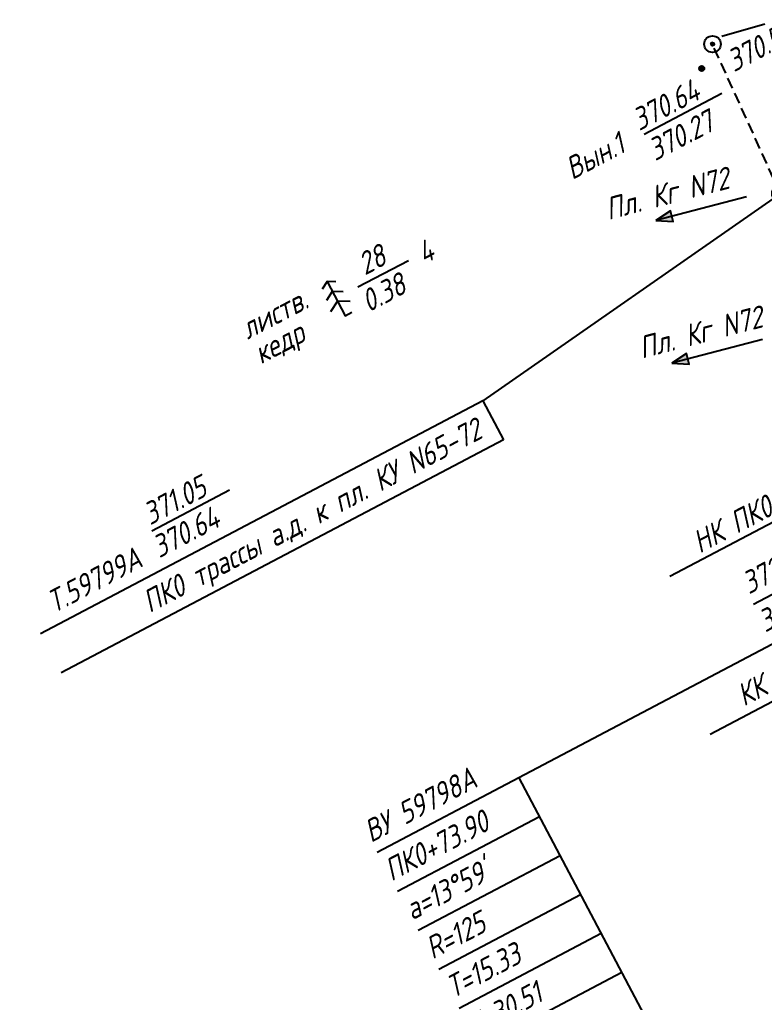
# Model space of a CAD drawing. Extents: x 1519576 to 1520221, y 2185176 to 2185962.
# Drawn here: x 1519632 to 1519767.1, y 2185695.7 to 2185874 of the extents above; entities that cross this region are included whole.
import ezdxf
from ezdxf.enums import TextEntityAlignment as Align

# ---------------------------------------------------------------- set-up
doc = ezdxf.new("R2010")
doc.units = 0
doc.linetypes.add('ИИHidden', pattern=[3, 2, -1])
for name, color, linetype, lineweight in [('ИИ_ГЕОПУНКТ_025', 7, 'Continuous', 25), ('ИИ_ОТМЕТКА_025', 7, 'Continuous', 25), ('ИИ_ПИКЕТАЖ_025', 7, 'Continuous', 25), ('ИИ_РЕЛЬЕФ_025', 34, 'Continuous', 25), ('ИИ_ТЕКСТ_025', 7, 'Continuous', 25), ('ИИ_ТРАССА_АД_025', 1, 'Continuous', 25), ('ИИ_УГОДЬЯ_025', 7, 'Continuous', 25)]:
    doc.layers.add(name, color=color, linetype=linetype, lineweight=lineweight)
doc.styles.add('VNIPISIMPLEXCUR', font='simplex.shx', dxfattribs={"width": 0.8, "oblique": 15})

# ---------------------------------------------------------------- blocks, each defined once
blk = doc.blocks.new('PICKET')
at = {"color": 0, "linetype": 'Continuous', "lineweight": 25}
for p, q in [((-0.23, 0), (0.23, 0)), ((0, 0.23), (0, -0.23))]:
    blk.add_line(p, q, dxfattribs=at)
blk.add_circle((0, 0), 0.23, dxfattribs=at)
at = {"color": 0, "linetype": 'Continuous', "style": 'VNIPISIMPLEXCUR', "oblique": 15, "width": 0.8}
blk.add_attdef('OTMETKA', (1.25, 0.3), '', height=2, dxfattribs=at)
at = {"color": 8, "linetype": 'Continuous', "style": 'VNIPISIMPLEXCUR', "oblique": 15, "width": 0.8, "flags": 1}
blk.add_attdef('NOMER', (1.25, -2.7), '', height=2, dxfattribs=at)
blk = doc.blocks.new('ИИ15008')
at = {"linetype": 'Continuous', "lineweight": 25}
blk.add_hatch(color=0, dxfattribs=at).paths.add_polyline_path([(0, 0), (1.5, -0.5), (1.5, 0.5)])
at = {"color": 0, "linetype": 'Continuous', "lineweight": 25}
blk.add_lwpolyline([(0, 0), (1.5, -0.5), (1.5, 0.5)], close=True, dxfattribs=at)
blk.add_lwpolyline([(8.5, 0), (0, 0)], dxfattribs=at)
blk = doc.blocks.new('ИИ053672А')
at = {"color": 0, "linetype": 'Continuous'}
for points in [[(0.7, 3.096), (0, 3.5), (-0.7, 3.096)], [(0, 3.5), (0, 0), (0.7, 0)], [(0.85, 2.009), (0, 2.5), (-0.85, 2.009)], [(1, 0.923), (0, 1.5), (-1, 0.923)]]:
    blk.add_lwpolyline(points, dxfattribs=at)
at = {"color": 0, "linetype": 'Continuous', "style": 'VNIPISIMPLEXCUR', "oblique": 15, "width": 0.8}
blk.add_attdef('RACE1', text='', height=2, dxfattribs=at).set_placement((-2, 2.25), align=Align.RIGHT)
blk.add_attdef('HEIGHT', (2, 2.25), '', height=2, dxfattribs=at)
blk.add_attdef('DISTANCE', text='', height=2, dxfattribs=at).set_placement((8.5, 1.75), align=Align.MIDDLE_LEFT)
blk.add_attdef('RACE2', text='', height=2, dxfattribs=at).set_placement((-2, 1.25), align=Align.TOP_RIGHT)
blk.add_attdef('THICKNESS', text='', height=2, dxfattribs=at).set_placement((2, 1.25), align=Align.TOP_LEFT)
blk = doc.blocks.new('ИИ050052Р')
at = {"linetype": 'Continuous', "lineweight": 25}
h = blk.add_hatch(color=0, dxfattribs=at)
edge = h.paths.add_edge_path()
edge.add_arc((0, 0), 0.15, 0, 360)
at = {"color": 0, "linetype": 'Continuous', "lineweight": 25}
for radius in [0.75, 0.15]:
    blk.add_circle((0, 0), radius, dxfattribs=at)
at = {"color": 0, "linetype": 'Continuous', "style": 'VNIPISIMPLEXCUR', "oblique": 15, "width": 0.8}
for tag, p in [('CENTRE', (1.45, 0.7)), ('HEIGHT', (1.45, -2.7))]:
    blk.add_attdef(tag, p, '', height=2, dxfattribs=at)
for tag, p in [('NUMBER', (-2, -1)), ('STATIONING', (-2, -4.4)), ('ALPHA', (-2, -7.8))]:
    blk.add_attdef(tag, text='', height=2, dxfattribs=at).set_placement(p, align=Align.RIGHT)
at = {"color": 253, "linetype": 'Continuous', "style": 'VNIPISIMPLEXCUR', "oblique": 15, "width": 0.8, "flags": 1}
blk.add_attdef('NOTE', text='', height=1.6, dxfattribs=at).set_placement((-2, -10.8), align=Align.RIGHT)
blk = doc.blocks.new('ИИ15003')
at = {"linetype": 'Continuous'}
h = blk.add_hatch(color=0, dxfattribs=at)
edge = h.paths.add_edge_path()
edge.add_arc((0, 0), 0.15, 0, 360)
at = {"color": 0, "linetype": 'Continuous'}
for radius in [0.75, 0.15]:
    blk.add_circle((0, 0), radius, dxfattribs=at)
at = {"color": 0, "style": 'VNIPISIMPLEXCUR', "oblique": 15, "width": 0.8}
for tag, p in [('NUMBER', (1.75, -1)), ('CENTRE', (1.75, -5)), ('HEIGHT', (1.75, -9)), ('STATIONING', (1.75, -13)), ('ALPHA', (1.75, -17)), ('RADIUS', (1.75, -21)), ('TANGENT', (1.75, -25)), ('CURVE', (1.75, -29)), ('BISECTOR', (1.75, -33)), ('INCREMENT', (1.75, -37)), ('COMPOUND_TANGENT', (1.75, -41)), ('COMPOUND_CURVE', (1.75, -45)), ('COMPOUND_BISECTOR', (1.75, -49)), ('COMPOUND_INCR', (1.75, -53)), ('CURVE_LENGTH', (1.75, -57)), ('TANGENT_INCR', (1.75, -61)), ('RADIUS_INCR', (1.75, -65))]:
    blk.add_attdef(tag, p, '', height=2, dxfattribs=at)
at = {"color": 253, "style": 'VNIPISIMPLEXCUR', "oblique": 15, "width": 0.8, "flags": 1}
blk.add_attdef('NOTE', text='', height=1.6, dxfattribs=at).set_placement((-1.75, -0.8), align=Align.RIGHT)
blk = doc.blocks.new('ИИ15004')
at = {"color": 0, "linetype": 'Continuous', "lineweight": 25}
for points in [[(-1.5, 1.5), (1.5, 1.5)], [(0, 0), (0, 1.5)]]:
    blk.add_lwpolyline(points, dxfattribs=at)
at = {"color": 0, "style": 'VNIPISIMPLEXCUR', "oblique": 15, "width": 0.8}
blk.add_attdef('STATIONING', (1, 2.5), '', height=2, rotation=90, dxfattribs=at)
at = {"color": 7, "style": 'VNIPISIMPLEXCUR', "oblique": 15, "width": 0.8}
blk.add_attdef('HEIGHT', text='', height=2, dxfattribs=at).set_placement((0, -1.3), align=Align.TOP_CENTER)
blk = doc.blocks.new('*U41')
at = {"color": 0, "linetype": 'ByBlock', "lineweight": -2}
for points in [[(-36.771, 0), (-51.317, 0)], [(-36.771, 0), (-36.771, -28)], [(0, 0), (-36.771, 0)], [(-36.771, -4), (-51.317, -4)], [(-36.771, -8), (-51.317, -8)], [(-36.771, -12), (-51.317, -12)], [(-36.771, -16), (-51.317, -16)], [(-36.771, -20), (-51.317, -20)], [(-36.771, -24), (-51.317, -24)], [(-36.771, -28), (-51.317, -28)]]:
    blk.add_lwpolyline(points, dxfattribs=at)
blk = doc.blocks.new('*U50')
at = {"color": 0, "linetype": 'ByBlock', "lineweight": -2}
for points in [[(0, 0), (-32.651, -4.067)], [(-32.651, -4.067), (-77.996, -4.067)], [(-32.651, -4.067), (-32.651, -8.067)], [(-32.651, -8.067), (-77.996, -8.067)]]:
    blk.add_lwpolyline(points, dxfattribs=at)

msp = doc.modelspace()

# ---------------------------------------------------------------- linework, layer by layer
at = {"layer": 'ИИ_ГЕОПУНКТ_025'}
for points in [[(1519745.298, 2185853.279), (1519759.413, 2185860.716)], [(1519655.985, 2185781.264), (1519670.099, 2185788.701)], [(1519765.139, 2185767.95), (1519779.512, 2185775.523)]]:
    msp.add_lwpolyline(points, dxfattribs=at)
at = {"layer": 'ИИ_ПИКЕТАЖ_025', "color": 1}
for points in [[(1519784.01, 2185785.604), (1519781.831, 2185789.739), (1519749.993, 2185772.963)], [(1519757.314, 2185744.353), (1519790.031, 2185761.591), (1519794.816, 2185757.157)]]:
    msp.add_lwpolyline(points, dxfattribs=at)
at = {"layer": 'ИИ_РЕЛЬЕФ_025', "elevation": 370.5}
msp.add_lwpolyline([(1519767.197, 2185873.231), (1519759.428, 2185870.997)], dxfattribs=at)
at = {"layer": 'ИИ_ТРАССА_АД_025', "color": 1, "linetype": 'ИИHidden', "flags": 128}
msp.add_lwpolyline([(1519770.029, 2185842.478), (1519757.719, 2185869.598), (1519757.536, 2185870.001)], dxfattribs=at)
at = {"layer": 'ИИ_УГОДЬЯ_025'}
msp.add_lwpolyline([(1519693.396, 2185825.515), (1519702.542, 2185830.334)], dxfattribs=at)

# ---------------------------------------------------------------- block references
at = {"layer": 'ИИ_ГЕОПУНКТ_025'}
ref = msp.add_blockref('ИИ050052Р', (1519757.719, 2185869.598, 370.27), dxfattribs=dict(at, xscale=2, yscale=2, zscale=2, rotation=27.78444444444445))
ref.add_attrib('NUMBER', 'Вын.1', dxfattribs={"layer": '0', "color": 0, "linetype": 'Continuous', "height": 4, "rotation": 27.78444, "style": 'VNIPISIMPLEXCUR', "oblique": 15, "width": 0.8}).set_placement((1519742.166, 2185850.116), align=Align.RIGHT)
ref.add_attrib('CENTRE', '370.64', (1519744.413, 2185853.764), dxfattribs={"layer": '0', "color": 0, "linetype": 'Continuous', "height": 4, "rotation": 27.78444, "style": 'VNIPISIMPLEXCUR', "oblique": 15, "width": 0.8})
ref.add_attrib('HEIGHT', '370.27', (1519747.293, 2185848.296), dxfattribs={"layer": '0', "color": 0, "linetype": 'Continuous', "height": 4, "rotation": 27.78444, "style": 'VNIPISIMPLEXCUR', "oblique": 15, "width": 0.8})
ref = msp.add_blockref('ИИ050052Р', (1519770.029, 2185842.478, 370.64), dxfattribs=dict(at, xscale=2, yscale=2, zscale=2, rotation=27.78444444444445))
ref.add_attrib('NUMBER', 'Т.59799А', dxfattribs={"layer": '0', "color": 0, "linetype": 'Continuous', "height": 4, "rotation": 27.78444, "style": 'VNIPISIMPLEXCUR', "oblique": 15, "width": 0.8}).set_placement((1519654.595, 2185774.847), align=Align.RIGHT)
ref.add_attrib('CENTRE', '371.05', (1519655.669, 2185782.185), dxfattribs={"layer": '0', "color": 0, "linetype": 'Continuous', "height": 4, "rotation": 27.78444, "style": 'VNIPISIMPLEXCUR', "oblique": 15, "width": 0.8})
ref.add_attrib('HEIGHT', '370.64', (1519657.312, 2185776.206), dxfattribs={"layer": '0', "color": 0, "linetype": 'Continuous', "height": 4, "rotation": 27.78444, "style": 'VNIPISIMPLEXCUR', "oblique": 15, "width": 0.8})
ref.add_attrib('STATIONING', 'ПК0 трассы а.д. к пл. КУ N65-72', dxfattribs={"layer": '0', "color": 0, "linetype": 'Continuous', "height": 4, "rotation": 27.78444, "style": 'VNIPISIMPLEXCUR', "oblique": 15, "width": 0.8}).set_placement((1519716.242, 2185798.211), align=Align.RIGHT)
at = {"layer": 'ИИ_ГЕОПУНКТ_025', "xscale": 2, "yscale": 2, "zscale": 2}
for name, p, rotation in [('*U50', (1519770.029, 2185842.478, 370.64), 27.78431639694339), ('*U41', (1519787.669, 2185770.718), 27.78444444444445)]:
    msp.add_blockref(name, p, dxfattribs=dict(at, rotation=rotation))
at = {"layer": 'ИИ_ГЕОПУНКТ_025'}
ref = msp.add_blockref('ИИ15003', (1519787.669, 2185770.718), dxfattribs=dict(at, xscale=2, yscale=2, zscale=2, rotation=27.78444444444445))
ref.add_attrib('NUMBER', 'ВУ 59798А', (1519695.752, 2185724.577), dxfattribs={"layer": '0', "color": 0, "height": 4, "rotation": 27.78444, "style": 'VNIPISIMPLEXCUR', "oblique": 15, "width": 0.8})
ref.add_attrib('CENTRE', '372.79', (1519764.314, 2185769.651), dxfattribs={"layer": '0', "color": 0, "height": 4, "rotation": 27.78444, "style": 'VNIPISIMPLEXCUR', "oblique": 15, "width": 0.8})
ref.add_attrib('HEIGHT', '372.38', (1519767.257, 2185762.72), dxfattribs={"layer": '0', "color": 0, "height": 4, "rotation": 27.78444, "style": 'VNIPISIMPLEXCUR', "oblique": 15, "width": 0.8})
ref.add_attrib('STATIONING', 'ПК0+73.90', (1519699.458, 2185717.543), dxfattribs={"layer": '0', "color": 0, "height": 4, "rotation": 27.78444, "style": 'VNIPISIMPLEXCUR', "oblique": 15, "width": 0.8})
ref.add_attrib('ALPHA', "a=13°59'", (1519703.187, 2185710.465), dxfattribs={"layer": '0', "color": 0, "height": 4, "rotation": 27.78444, "style": 'VNIPISIMPLEXCUR', "oblique": 15, "width": 0.8})
ref.add_attrib('RADIUS', 'R=125', (1519706.917, 2185703.387), dxfattribs={"layer": '0', "color": 0, "height": 4, "rotation": 27.78444, "style": 'VNIPISIMPLEXCUR', "oblique": 15, "width": 0.8})
ref.add_attrib('TANGENT', 'Т=15.33', (1519710.646, 2185696.31), dxfattribs={"layer": '0', "color": 0, "height": 4, "rotation": 27.78444, "style": 'VNIPISIMPLEXCUR', "oblique": 15, "width": 0.8})
ref.add_attrib('CURVE', 'К=30.51', (1519714.375, 2185689.232), dxfattribs={"layer": '0', "color": 0, "height": 4, "rotation": 27.78444, "style": 'VNIPISIMPLEXCUR', "oblique": 15, "width": 0.8})
ref.add_attrib('BISECTOR', 'Б=0.94', (1519718.104, 2185682.154), dxfattribs={"layer": '0', "color": 0, "height": 4, "rotation": 27.78444, "style": 'VNIPISIMPLEXCUR', "oblique": 15, "width": 0.8})
ref.add_attrib('INCREMENT', 'Д=0.15', (1519721.833, 2185675.077), dxfattribs={"layer": '0', "color": 0, "height": 4, "rotation": 27.78444, "style": 'VNIPISIMPLEXCUR', "oblique": 15, "width": 0.8})
at = {"layer": 'ИИ_ОТМЕТКА_025'}
ref = msp.add_blockref('PICKET', (1519755.76, 2185865.17, 370.59), dxfattribs=dict(at, xscale=2, yscale=2, zscale=2, rotation=27.78444444444445))
ref.add_attrib('OTMETKA', '370.59', (1519761.593, 2185864.431, 370.59), dxfattribs={"layer": '0', "color": 0, "linetype": 'Continuous', "height": 4, "rotation": 27.78444, "style": 'VNIPISIMPLEXCUR', "oblique": 15, "width": 0.8})
at = {"layer": 'ИИ_ПИКЕТАЖ_025', "color": 1}
ref = msp.add_blockref('ИИ15004', (1519784.01, 2185785.604), dxfattribs=dict(at, xscale=2, yscale=2, zscale=2, rotation=103.81058187))
ref.add_attrib('STATIONING', 'НК ПК0+58.57', dxfattribs={"layer": '0', "color": 0, "height": 4, "rotation": 27.78444, "style": 'VNIPISIMPLEXCUR', "oblique": 15, "width": 0.8}).set_placement((1519779.549, 2185792.065), align=Align.MIDDLE_RIGHT)
ref = msp.add_blockref('ИИ15004', (1519794.816, 2185757.157), dxfattribs=dict(at, xscale=2, yscale=2, zscale=2, rotation=117.79071779))
ref.add_attrib('STATIONING', 'КК ПК0+89.08', dxfattribs={"layer": '0', "color": 0, "height": 4, "rotation": 27.79072, "style": 'VNIPISIMPLEXCUR', "oblique": 15, "width": 0.8}).set_placement((1519787.289, 2185764.142), align=Align.MIDDLE_RIGHT)
at = {"layer": 'ИИ_ТЕКСТ_025', "xscale": 1.999999999999998, "yscale": 1.999999999999998, "zscale": 1.999999999999998, "rotation": 14.66524161365833}
for p in [(1519747.436, 2185837.585), (1519750.348, 2185811.687)]:
    msp.add_blockref('ИИ15008', p, dxfattribs=at)
at = {"layer": 'ИИ_УГОДЬЯ_025'}
ref = msp.add_blockref('ИИ053672А', (1519691.056, 2185820.286), dxfattribs=dict(at, xscale=2, yscale=2, zscale=2, rotation=27.78444444444445))
ref.add_attrib('RACE1', 'листв.', dxfattribs={"layer": '0', "color": 0, "linetype": 'Continuous', "height": 4, "rotation": 27.78444, "style": 'VNIPISIMPLEXCUR', "oblique": 15, "width": 0.8}).set_placement((1519684.736, 2185821.886), align=Align.RIGHT)
ref.add_attrib('RACE2', 'кедр', dxfattribs={"layer": '0', "color": 0, "linetype": 'Continuous', "height": 4, "rotation": 27.78444, "style": 'VNIPISIMPLEXCUR', "oblique": 15, "width": 0.8}).set_placement((1519682.256, 2185819.357), align=Align.TOP_RIGHT)
ref.add_attrib('HEIGHT', '28', (1519694.646, 2185827.555), dxfattribs={"layer": '0', "color": 0, "linetype": 'Continuous', "height": 4, "rotation": 27.78444, "style": 'VNIPISIMPLEXCUR', "oblique": 15, "width": 0.8})
ref.add_attrib('THICKNESS', '0.38', dxfattribs={"layer": '0', "color": 0, "linetype": 'Continuous', "height": 4, "rotation": 27.78444, "style": 'VNIPISIMPLEXCUR', "oblique": 15, "width": 0.8}).set_placement((1519693.43, 2185824.363), align=Align.TOP_LEFT)
ref.add_attrib('DISTANCE', '4', dxfattribs={"layer": '0', "color": 0, "linetype": 'Continuous', "height": 4, "rotation": 27.78444, "style": 'VNIPISIMPLEXCUR', "oblique": 15, "width": 0.8}).set_placement((1519704.465, 2185831.307), align=Align.MIDDLE_LEFT)

# ---------------------------------------------------------------- texts
at = {"layer": 'ИИ_ТЕКСТ_025', "style": 'VNIPISIMPLEXCUR', "oblique": 15, "width": 0.8}
for p in [(1519738.838, 2185837.636), (1519744.911, 2185812.456)]:
    msp.add_text('Пл. Кг N72', height=4, rotation=14.66532, dxfattribs=at).set_placement(p)

doc.saveas('drawing.dxf')
